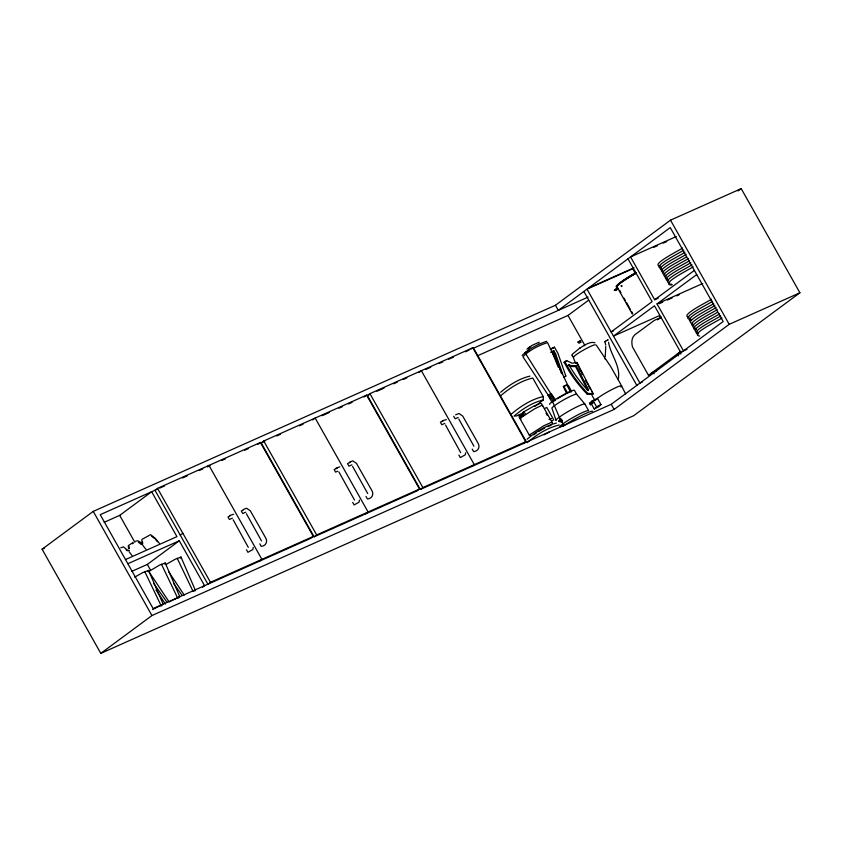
<?xml version="1.0" encoding="UTF-8"?>
<svg xmlns="http://www.w3.org/2000/svg" width="842" height="842" viewBox="0 0 842 842"><rect width="100%" height="100%" fill="white"/><g stroke="black" fill="none" stroke-linecap="round" stroke-linejoin="round"><path stroke-width="1.26" d="M253.263 547.447L252.842 549.552L247.927 552.31L246.485 549.752M359.46 500.085L359.039 502.19L354.124 504.947L352.682 502.39M465.658 452.722L465.237 454.827L460.321 457.585L458.879 455.027M618.302 379.184C620.764 365.66 610.597 354.956 608.545 342.273M128.594 548.826L128.279 545.69L132.952 542.511M142.161 544.353L141.845 539.459L150.602 534.649L155.475 538.554L159.327 543.322M542.732 405.855L541.638 405.391L534.502 408.917L521.566 417.274L519.377 417.643L519.861 414.79L521.566 417.274L519.935 418.516L529.25 435.03L530.449 435.651M605.272 356.692L605.735 346.483M562.498 425.968L563.098 423.821L559.372 417.211L552.552 401.55L553.078 401.318L549.352 394.698L550.173 394.33M560.056 420.19L560.383 419.011L561.456 419.158L562.203 420.474L561.877 421.653L560.804 421.516M519.377 417.643L520.998 416.443L522.598 412.769L524.029 411.717L533.133 406.486L540.417 403.244L541.616 403.865L552.426 423.052L551.226 422.421L543.943 425.673L529.25 435.03M147.939 571.444L148.571 570.413L163.137 604.072L162.727 604.735M164.59 564.014L165.232 562.982L179.788 596.641L178.43 598.009M180.356 558.099L180.988 557.057L195.555 590.726M522.166 355.419C528.692 348.767 537.901 344.115 546.795 341.294M526.924 349.198L532.197 345.294L539.069 342.231L538.648 342.904M579.717 348.304C583.769 345.452 590.189 341.115 594.968 342.768M584.569 345.673L584.127 345.567M595.105 400.539L597.431 398.329A15.261 1.652 -29.4 0 1 614.471 388.267A15.261 1.652 -29.4 0 1 620.922 387.004M661.338 317.255L654.329 320.381L634.836 334.79C631.395 337.758 631.416 342.789 632.447 346.872L648.477 375.311L680.946 351.293M500.622 392.288C509 385.12 519.177 378.595 529.944 376.132M500.779 395.666C509.926 387.846 521.019 380.731 532.765 378.037L543.206 396.561L543.364 399.939L534.996 406.318M511.22 414.19C520.356 406.37 531.46 399.245 543.206 396.561M527.081 439.25C535.47 432.083 545.637 425.557 556.404 423.094M527.239 442.629C536.386 434.809 547.479 427.694 559.225 425M564.108 362.302L566.708 360.671L572.034 363.207L576.886 362.449L593.2 393.677L592.484 394.351L587.19 394.119L584.937 391.772A120.322 109.944 46.5 0 1 568.992 370.901L564.108 362.302L566.708 360.671M568.245 365.449L576.223 365.744L588.59 389.888L587.884 390.551L575.507 366.417L576.223 365.744M569.36 365.923L570.497 366.291L571.202 365.617M570.497 366.291L572.339 365.86M578.664 366.196L576.886 362.449M578.307 366.533L576.633 362.734L575.549 363.439M571.623 366.533L573.444 365.986M572.739 366.659L574.539 365.996M573.834 366.67L575.602 365.891M582.338 374.648L580.938 370.838M588.116 384.626L585.306 380.395M590.631 389.162L588.39 386.099M587.19 394.119L587.895 393.446L593.2 393.677M591.915 391.425L592.842 394.014M591.516 404.16L590.337 404.76L589.537 403.35L591.863 401.139L597.431 398.329L600.946 404.581L598.62 406.791L594.241 409.002L591.516 404.16L593.842 401.95L596.568 406.791L594.241 409.002M590.337 404.76L593.842 401.95M563.351 386.625L566.729 384.92L570.455 391.541L566.677 393.603L563.351 386.625L566.729 384.92M580.127 347.82L572.118 354.429L572.834 357.008M42.1 549.205L93.241 511.389L555.425 305.257L670.506 220.162L741.202 188.629L799.9 292.795L633.679 415.706L100.798 653.371L42.1 549.205L44.5 548.131M104.134 522.314L119.69 515.378L151.655 491.739L176.946 536.628L125.511 559.562M157.538 488.36L154.981 490.255L207.911 584.19L210.468 582.296L313.34 536.417L260.41 442.482L157.538 488.36L210.468 582.296M207.269 466.689L208.974 465.426L261.904 559.362L259.347 561.246M257.852 444.376L260.41 442.482M261.178 442.892L263.735 440.998L366.607 395.119L419.537 489.055L416.979 490.949L314.108 536.828L261.178 442.892L264.767 441.292M312.614 419.947L315.171 418.064L368.101 511.999L365.544 513.883M364.049 397.014L366.607 395.119M555.425 305.257L558.309 310.372L670.243 227.593L723.173 321.528L611.239 404.307L420.305 489.465L367.375 395.529L369.933 393.635L472.804 347.757L525.724 441.692L523.177 443.587M180.272 535.133L182.83 533.249M131.773 571.36L147.329 564.424L179.293 540.785L204.585 585.674L202.522 587.2M418.811 372.585L421.368 370.701L474.299 464.637L471.741 466.521M471.099 349.02L472.804 347.757M152.591 609.534L163.137 604.072M160.833 606.135L161.78 605.43M100.798 653.371L151.939 615.555L614.123 409.423L729.204 324.328L799.9 292.795M175.599 598.757L177.367 597.452L161.453 564.235M477.372 355.85L567.982 315.445L588.6 300.194M738.045 190.955L741.202 188.629M552.857 348.388L554.478 347.188L557.951 353.345L565.845 376.016L564.224 377.216M562.677 374.111L555.657 353.977L553.857 350.777L552.236 351.977L558.162 367.028M554.036 355.177L555.657 353.977M313.34 536.417L310.782 538.312L153.149 608.608L100.219 514.683L157.37 489.191M314.108 536.828L316.666 534.933L419.537 489.055M676.284 236.549L630.563 256.936L654.687 299.741L694.366 270.398M687.009 349.304L683.493 350.872L657.034 303.909L696.713 274.566M518.44 415.843L519.861 414.79M420.305 489.465L422.863 487.571L525.724 441.692M555.52 400.003L551.931 402.16L548.205 395.551L551.142 393.614L555.52 400.003L554.731 400.582M551.142 393.614L548.205 395.551M657.497 319.823L661.444 317.445M549.689 419.632L551.31 418.421L549.016 419.453M552.089 420.947L553.71 419.748L546.816 407.507L544.437 408.57M533.723 434.84L536.68 432.662M563.119 426.368L564.94 425.021A19.861 2.147 -29.4 0 1 592.663 411.264M654.613 371.859L656.234 370.659L650.624 373.88L652.739 372.932M678.41 355.829L677.421 354.061L679.852 352.261L680.852 354.029M580.664 342.389L581.096 341.978L578.896 343.347M607.85 339.968L604.735 341.789M616.439 288.322L614.218 290.301L616.639 290.122M616.986 289.322L615.165 290.585L615.313 289.459M607.471 340.4L607.998 339.905M134.72 577.159L142.877 572.518L148.571 570.413M166.011 564.487L175.294 559.172L180.988 557.057M170.189 601.409L179.788 596.641M579.443 341.515C583.78 338.589 574.307 343.873 579.012 341.768M605.566 341.126L605.482 341.263M538.68 431.504L544.69 428.062M132.457 543.721L133.32 543.237M682.536 248.001C682.136 249.074 649.056 265.009 660.286 266.167M683.715 250.085C683.315 251.148 650.224 267.093 661.454 268.251M684.883 252.168C685.346 253.126 651.403 268.756 662.633 270.335M686.062 254.252C686.525 255.21 652.571 270.84 663.801 272.419M686.241 256.884C686.662 257.799 653.876 273.04 664.98 274.503M688.409 258.41C688.788 259.262 655.013 275.145 666.148 276.586M689.577 260.494C689.935 261.388 656.213 277.176 667.327 278.67M690.756 262.578C690.408 263.799 657.213 279.386 668.506 280.754M691.924 264.662C692.282 265.556 658.56 281.344 669.674 282.838M693.103 266.746C693.776 267.314 657.413 284.828 671.937 285.006M711.353 299.131C711.711 300.015 677.978 315.813 689.093 317.297M712.521 301.215C712.332 302.236 676.842 319.286 691.356 319.476M713.7 303.299C712.016 305.888 684.567 316.981 690.366 321.307M714.869 305.383C715.258 306.235 681.473 322.107 692.619 323.549M716.047 307.467C716.289 308.246 682.799 324.275 693.787 325.633M717.216 309.551C717.468 310.33 683.978 326.359 694.966 327.717M717.405 312.182C717.731 313.024 685.125 328.433 696.145 329.801M719.563 313.719C719.931 314.582 686.188 330.422 697.313 331.885M720.741 315.803C720.405 317.002 687.198 332.632 698.492 333.969M721.92 317.887C721.626 319.202 688.314 334.548 699.66 336.053M543.964 434.904L549.626 431.788M588.59 389.888L587.832 390.267L586.99 389.404A116.785 106.713 46.5 0 1 571.518 369.143L568.939 364.765M589.537 403.35L592.873 401.666M596.568 406.791L600.946 404.581M567.466 386.341L568.476 385.836L571.581 391.351M120.785 547.795L123.511 546.879L128.142 550.742M653.802 247.327L657.318 245.759M663.18 243.149L666.696 241.58M588.326 288.175L634.047 267.777M159.77 488.118L164.548 485.981M182.493 477.982L187.282 475.846M199.238 470.52L202.827 468.92M207.616 466.784L210.005 465.71M221.962 460.385L225.551 458.774M244.696 450.249L248.274 448.639M276.723 435.956L280.312 434.356M299.457 425.82L303.046 424.221M322.181 415.685L329.359 412.485M338.926 408.212L342.515 406.612M348.493 403.95L352.082 402.35M367.375 395.529L369.764 394.456M376.942 391.256L384.12 388.057M393.688 383.794L397.277 382.194M403.255 379.521L406.844 377.921M425.989 369.385L430.767 367.249M439.145 363.523L442.734 361.923M448.712 359.25L453.501 357.113M465.458 351.788L469.047 350.177M588.053 297.11L473.572 348.167L526.503 442.103M530.649 346.757L528.302 347.809L529.292 349.567M528.829 350.882L524.966 352.598L555.099 400.413M654.687 299.741L658.202 298.173M550.247 349.072L554.478 347.188M550.5 349.209L553.668 347.788M657.034 303.909L702.754 283.512M659.16 303.709L662.686 302.141M667.369 300.047L672.063 297.952M676.747 295.868L679.094 294.816M550.584 352.24L553.857 350.777M613.481 330.895L611.145 331.937L652.129 301.636L628.006 258.831M229.898 515.483L233.613 514.241M243.222 509.547L246.569 508.231L250.295 510.768L265.588 537.764C267.945 541.427 266.03 545.995 261.252 546.363L259.81 543.816M336.095 468.12L339.81 466.868M349.419 462.184L352.766 460.869L356.492 463.405L371.785 490.402C374.143 494.065 372.227 498.632 367.449 499.001L366.007 496.454M442.292 420.758L446.376 419.621M455.617 414.822L458.964 413.506L462.69 416.043L477.982 443.039C480.34 446.702 478.424 451.27 473.646 451.638L472.204 449.081M229.982 516.02L227.982 516.904L229.413 519.461L232.413 518.125M243.296 510.073L241.307 510.968L242.738 513.515L245.738 512.178M337.179 468.205L334.179 469.541L335.611 472.099L337.61 471.204M350.493 462.269L347.493 463.605L348.935 466.152L351.935 464.816M443.366 420.842L440.377 422.179L441.808 424.736L444.808 423.4M127.858 563.73L179.293 540.785M458.132 417.453L455.133 418.79L453.691 416.243M563.898 376.879L565.845 376.016M523.798 412.696L516.609 415.906L514.041 416.095C522.419 408.938 532.597 402.402 543.364 399.939M519.64 416.474L522.756 415.085M677.421 354.061L679.536 353.124M648.477 375.311L650.813 374.269M642.299 382.026L639.952 383.068L587.021 289.143L632.742 268.745L635.289 273.25M547.889 426.631L551.1 425.199M194.365 590.979L193.134 591.526L177.22 558.309M135.615 541.164C140.214 538.964 143.256 546.911 146.003 549.268M520.998 416.443L524.092 415.411L522.598 412.769M574.897 366.565L575.507 366.417M165.232 562.982L159.538 565.098L148.781 571.508L169.242 602.104M659.37 267.23L661.538 267.609M689.356 320.444L690.482 320.676M691.703 324.612L692.829 324.844M694.05 328.78L696.218 329.169M696.408 332.948L698.565 333.327M671.969 284.364L669.895 284.133M604.914 358.892L605.472 359.102M667.538 279.965L668.58 280.112M568.95 364.775L570.076 365.249M519.935 418.516L521.061 419.011M151.728 536.291L154.57 538.564M138.404 542.227L141.256 544.5M126.132 549.826L127.237 550.752M618.417 289.259L617.849 288.28M587.895 393.446L585.643 391.098A120.322 109.944 46.5 0 1 569.697 370.227L564.814 361.628M338.863 471.846L354.493 500.032M155.602 539.564L157.475 541.753M129.205 551.847L131.994 555.51M549.752 404.37A14.23 1.537 -29.4 0 1 550.594 403.002L554.51 400.108A14.23 1.537 -29.4 0 1 574.381 390.246L576.623 394.214L584.874 404.002L588.6 410.612A16.63 1.8 -29.4 0 0 565.382 422.126L560.804 425.515A16.63 1.8 -29.4 0 0 559.825 427.115M458.785 419L473.92 446.197M352.587 466.363L367.722 493.559M246.39 513.725L261.525 540.922M596.262 345.062L610.703 366.586L620.943 384.647M173.799 583.685L182.135 595.41M153.486 583.222L167.137 602.398M168.926 572.139L184.272 595.094M155.959 589.895L165.464 604.103M550.184 398.119L522.914 356.745C529.439 350.093 538.648 345.43 547.542 342.62L571.087 392.14M591.989 395.456L594.641 399.918M670.506 220.162L729.204 324.328M680.936 352.766L654.476 305.793L613.492 336.105L659.212 315.718L660.496 318.002M619.649 290.385L620.901 292.595M624.027 298.152L625.269 300.373M626.522 302.594L630.279 309.246M631.532 311.466L632.784 313.687M616.923 286.712L632.3 314.003M653.066 372.08L654.055 373.837M583.885 291.458L636.815 385.394M567.982 315.445L584.758 345.22M611.239 404.307L614.123 409.423M591.863 401.139L592.663 402.55M553.047 351.377L554.846 354.577L561.456 373.532M563.751 386.257L567.476 392.867M550.5 393.856L554.225 400.466M546.058 413.18L547.268 415.327M524.029 411.717L525.513 414.348M445.534 425.031L460.69 452.67M369.933 393.635L422.863 487.571M263.735 440.998L316.666 534.933M233.139 519.756L248.295 547.395M119.69 515.378L134.857 542.311M147.329 564.424L150.486 570.034M93.241 511.389L151.939 615.555M621.491 385.72L625.606 393.93M578.875 367.691L580.58 371.175M144.803 571.665L160.717 604.872M573.391 357.913L575.57 363.039M571.981 355.335L572.244 355.966M604.893 341.589L605.714 345.083M142.477 541.532L142.73 543.721M129.026 546.374L129.279 548.574M128.921 550.784L128.9 550.363A6.978 0.758 -29.4 0 0 129.215 550.363M616.786 286.89A23.481 2.537 -29.4 0 1 635.794 272.724M617.06 287.385A23.481 2.537 -29.4 0 1 636.078 273.218A22.913 2.473 -29.4 0 0 617.544 287.101M617.86 284.828A22.334 2.41 -29.4 0 1 619.059 283.712M619.859 283.059A22.334 2.41 -29.4 0 1 635.836 272.84M573.802 357.271A12.504 1.347 -29.4 0 1 582.601 350.598A12.504 1.347 -29.4 0 1 595.294 344.799M584.874 404.002A16.63 1.8 -29.4 0 0 561.656 415.516L557.078 418.895A16.63 1.8 -29.4 0 0 556.099 420.495L551.984 408.338A14.23 1.537 -29.4 0 1 552.826 406.97L556.741 404.076A14.23 1.537 -29.4 0 1 576.623 394.214M557.499 398.729A10.42 1.126 -29.4 0 1 560.877 396.687M561.814 396.161A10.42 1.126 -29.4 0 1 565.55 394.182M621.217 285.859C621.817 288.006 622.543 284.596 621.217 285.859M559.856 419.253L559.53 420.432L560.267 421.747L561.351 421.895L561.677 420.716L560.93 419.39L559.856 419.253M558.835 420.958L559.214 421.642L558.835 420.958M560.425 420.253L560.804 420.937L560.425 420.253"/></g></svg>
